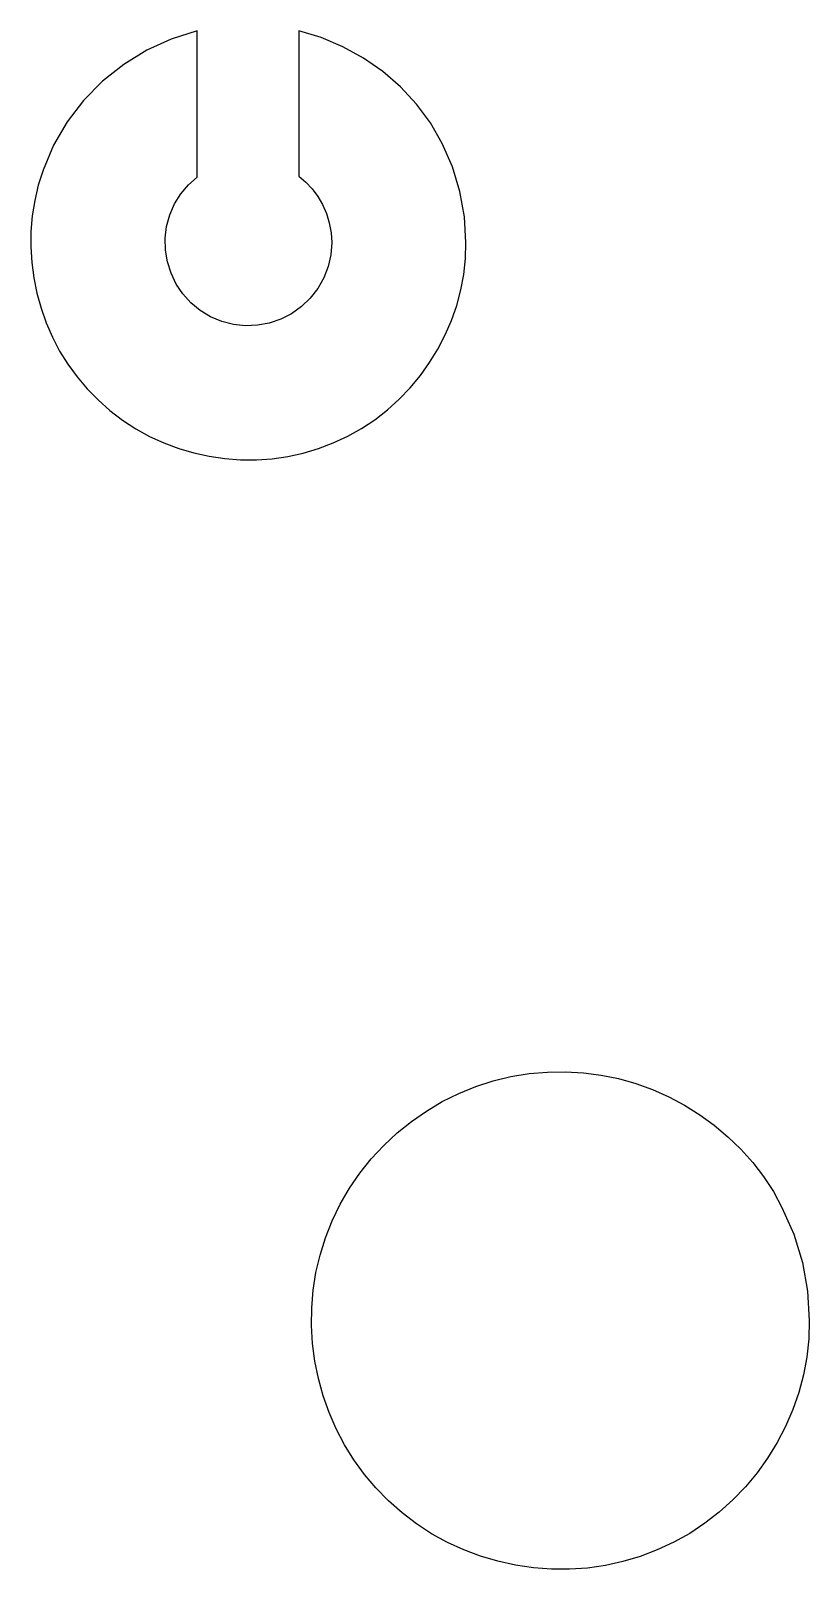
# Model space of a CAD drawing. Extents: x 5 to 123, y -109 to 125.
import ezdxf

# ---------------------------------------------------------------- set-up
doc = ezdxf.new("R2010")
doc.units = 0

msp = doc.modelspace()

# ---------------------------------------------------------------- linework, layer by layer
at = {"layer": 'cutout', "color": 4}
for p, q in [((30.154716, 124.67246), (26.239962, 123.444778)), ((30.154716, 102.470624), (30.154716, 124.67246)), ((45.583111, 124.703815), (45.583111, 102.596058)), ((49.000549, 123.675142), (45.583111, 124.703815)), ((45.583111, 124.703815), (45.583111, 124.703815)), ((22.509329, 121.736931), (19.012265, 119.586401)), ((26.239962, 123.444778), (22.509329, 121.736931)), ((52.290336, 122.287772), (49.000549, 123.675142)), ((55.417272, 120.562261), (52.290336, 122.287772)), ((19.012265, 119.586401), (15.798222, 117.030673)), ((58.346161, 118.519166), (55.417272, 120.562261)), ((15.798222, 117.030673), (12.91665, 114.10723)), ((61.041805, 116.179043), (58.346161, 118.519166)), ((63.469005, 113.562448), (61.041805, 116.179043)), ((12.91665, 114.10723), (10.416998, 110.853557)), ((65.592564, 110.689936), (63.469005, 113.562448)), ((10.416998, 110.853557), (8.348717, 107.307138)), ((67.377285, 107.582064), (65.592564, 110.689936)), ((68.946674, 104.007516), (67.377285, 107.582064)), ((8.348717, 107.307138), (6.761257, 103.505455)), ((6.761257, 103.505455), (6.035037, 101.237645)), ((70.07653, 100.271642), (68.946674, 104.007516)), ((6.035037, 101.237645), (5.487837, 98.92729)), ((27.671462, 99.902824), (28.824762, 101.271738)), ((28.824762, 101.271738), (30.154716, 102.470624)), ((45.583111, 102.596058), (46.661452, 101.683659)), ((46.661452, 101.683659), (47.631721, 100.659519)), ((47.631721, 100.659519), (48.479243, 99.529619)), ((5.487837, 98.92729), (5.116998, 96.585977)), ((26.015391, 96.732014), (26.724958, 98.383157)), ((26.724958, 98.383157), (27.671462, 99.902824)), ((48.479243, 99.529619), (49.189341, 98.29994)), ((49.189341, 98.29994), (49.794781, 96.930488)), ((70.75832, 96.427957), (70.07653, 100.271642)), ((5.116998, 96.585977), (4.919858, 94.22529)), ((25.527833, 94.979919), (26.015391, 96.732014)), ((49.794781, 96.930488), (50.237846, 95.497472)), ((70.983515, 92.529972), (70.75832, 96.427957)), ((4.919858, 94.22529), (4.893755, 91.856817)), ((25.309846, 93.180278), (25.527833, 94.979919)), ((50.237846, 95.497472), (50.509442, 94.023198)), ((50.509442, 94.023198), (50.600475, 92.529972)), ((4.893755, 91.856817), (5.036029, 89.492144)), ((25.353413, 91.368616), (25.309846, 93.180278)), ((25.650517, 89.580454), (25.353413, 91.368616)), ((50.600475, 92.529972), (50.476094, 90.677709)), ((70.91883, 90.099835), (70.983515, 92.529972)), ((5.036029, 89.492144), (5.344017, 87.142858)), ((26.193141, 87.851316), (25.650517, 89.580454)), ((50.066014, 88.873519), (49.392538, 87.149664)), ((50.476094, 90.677709), (50.066014, 88.873519)), ((70.661785, 87.691258), (70.91883, 90.099835)), ((5.344017, 87.142858), (5.81506, 84.820544)), ((26.973268, 86.216726), (26.193141, 87.851316)), ((49.392538, 87.149664), (48.477973, 85.538407)), ((70.219442, 85.314679), (70.661785, 87.691258)), ((5.81506, 84.820544), (6.446494, 82.53679)), ((27.98288, 84.712207), (26.973268, 86.216726)), ((29.21396, 83.373282), (27.98288, 84.712207)), ((48.477973, 85.538407), (47.344623, 84.07201)), ((69.598863, 82.980538), (70.219442, 85.314679)), ((6.446494, 82.53679), (7.23566, 80.30318)), ((30.626602, 82.194653), (29.21396, 83.373282)), ((32.196818, 81.249731), (30.626602, 82.194653)), ((46.014794, 82.782735), (44.510791, 81.702844)), ((47.344623, 84.07201), (46.014794, 82.782735)), ((68.807109, 80.699273), (69.598863, 82.980538)), ((7.23566, 80.30318), (8.179897, 78.131303)), ((33.887605, 80.54524), (32.196818, 81.249731)), ((35.661957, 80.087905), (33.887605, 80.54524)), ((37.482869, 79.88445), (35.661957, 80.087905)), ((39.313337, 79.941598), (37.482869, 79.88445)), ((41.116355, 80.266073), (39.313337, 79.941598)), ((42.85492, 80.8646), (41.116355, 80.266073)), ((44.510791, 81.702844), (42.85492, 80.8646)), ((67.851243, 78.481325), (68.807109, 80.699273)), ((8.179897, 78.131303), (9.276541, 76.032744)), ((66.738326, 76.337131), (67.851243, 78.481325)), ((9.276541, 76.032744), (10.522934, 74.01909)), ((65.475419, 74.277132), (66.738326, 76.337131)), ((10.522934, 74.01909), (11.916412, 72.101926)), ((64.069586, 72.311767), (65.475419, 74.277132)), ((11.916412, 72.101926), (13.454316, 70.29284)), ((13.454316, 70.29284), (15.133983, 68.603417)), ((60.857385, 68.706693), (62.527887, 70.451474)), ((62.527887, 70.451474), (64.069586, 72.311767)), ((15.133983, 68.603417), (16.92262, 66.988603)), ((59.065141, 67.087864), (60.857385, 68.706693)), ((16.92262, 66.988603), (18.827118, 65.524944)), ((18.827118, 65.524944), (20.835272, 64.214538)), ((55.143675, 64.269816), (57.158217, 65.605425)), ((57.158217, 65.605425), (59.065141, 67.087864)), ((20.835272, 64.214538), (22.934874, 63.059486)), ((53.028577, 63.091476), (55.143675, 64.269816)), ((22.934874, 63.059486), (25.11372, 62.061887)), ((25.11372, 62.061887), (27.359601, 61.223842)), ((27.359601, 61.223842), (29.660311, 60.547451)), ((46.275178, 60.515415), (48.575095, 61.207852)), ((48.575095, 61.207852), (50.819984, 62.080844)), ((50.819984, 62.080844), (53.028577, 63.091476)), ((29.660311, 60.547451), (32.003645, 60.034814)), ((32.003645, 60.034814), (34.377396, 59.68803)), ((34.377396, 59.68803), (36.769357, 59.5092)), ((36.769357, 59.5092), (39.167322, 59.500423)), ((39.167322, 59.500423), (41.559085, 59.6638)), ((41.559085, 59.6638), (43.932439, 60.001431)), ((43.932439, 60.001431), (46.275178, 60.515415))]:
    msp.add_line(p, q, dxfattribs=at)
at = {"layer": 'outline', "color": 4}
for p, q in [((72.471077, -35.730357), (75.120266, -34.869403)), ((75.120266, -34.869403), (77.829502, -34.213163)), ((77.829502, -34.213163), (80.586982, -33.770669)), ((80.586982, -33.770669), (83.380899, -33.550956)), ((83.380899, -33.550956), (86.108756, -33.483266)), ((86.108756, -33.483266), (88.82467, -33.628428)), ((88.82467, -33.628428), (91.516853, -33.979451)), ((91.516853, -33.979451), (94.173517, -34.529341)), ((94.173517, -34.529341), (96.782875, -35.271104)), ((67.400069, -38.030275), (69.893743, -36.786992)), ((69.893743, -36.786992), (72.471077, -35.730357)), ((96.782875, -35.271104), (99.333139, -36.197749)), ((99.333139, -36.197749), (101.812522, -37.302281)), ((101.812522, -37.302281), (104.209235, -38.577709)), ((62.710924, -41.040651), (65.001861, -39.451172)), ((65.001861, -39.451172), (67.400069, -38.030275)), ((104.209235, -38.577709), (106.511493, -40.017038)), ((60.539065, -42.789678), (62.710924, -41.040651)), ((106.511493, -40.017038), (108.707506, -41.613276)), ((108.707506, -41.613276), (110.785488, -43.359429)), ((58.498088, -44.689219), (60.539065, -42.789678)), ((110.785488, -43.359429), (112.733651, -45.248506)), ((54.856005, -48.903716), (56.599799, -46.730243)), ((56.599799, -46.730243), (58.498088, -44.689219)), ((112.733651, -45.248506), (114.540207, -47.273512)), ((53.278511, -51.200604), (54.856005, -48.903716)), ((114.540207, -47.273512), (116.193369, -49.427454)), ((51.879122, -53.611875), (53.278511, -51.200604)), ((116.193369, -49.427454), (117.681349, -51.70334)), ((50.669645, -56.128495), (51.879122, -53.611875)), ((117.681349, -51.70334), (118.992359, -54.094177)), ((118.992359, -54.094177), (120.788759, -58.18119)), ((49.661885, -58.741431), (50.669645, -56.128495)), ((120.788759, -58.18119), (122.084797, -62.452248)), ((48.831584, -61.334774), (49.661885, -58.741431)), ((48.206181, -63.977097), (48.831584, -61.334774)), ((122.084797, -62.452248), (122.868487, -66.846587)), ((47.782607, -66.655106), (48.206181, -63.977097)), ((47.55779, -69.355505), (47.782607, -66.655106)), ((122.868487, -66.846587), (123.127841, -71.303442)), ((47.528659, -72.064996), (47.55779, -69.355505)), ((47.692144, -74.770285), (47.528659, -72.064996)), ((123.127841, -71.303442), (123.053524, -74.082369)), ((123.127841, -71.303442), (123.127841, -71.303442)), ((48.045173, -77.458075), (47.692144, -74.770285)), ((123.053524, -74.082369), (122.75861, -76.836922)), ((122.75861, -76.836922), (122.251264, -79.555123)), ((48.584677, -80.11507), (48.045173, -77.458075)), ((49.307584, -82.727975), (48.584677, -80.11507)), ((122.251264, -79.555123), (121.539654, -82.224997)), ((50.210823, -85.283492), (49.307584, -82.727975)), ((121.539654, -82.224997), (120.631945, -84.834567)), ((51.291324, -87.768326), (50.210823, -85.283492)), ((120.631945, -84.834567), (119.536304, -87.371856)), ((52.546016, -90.169181), (51.291324, -87.768326)), ((119.536304, -87.371856), (118.260898, -89.824888)), ((53.971827, -92.472761), (52.546016, -90.169181)), ((118.260898, -89.824888), (116.813893, -92.181686)), ((55.565688, -94.66577), (53.971827, -92.472761)), ((116.813893, -92.181686), (115.203457, -94.430274)), ((57.324527, -96.734912), (55.565688, -94.66577)), ((115.203457, -94.430274), (113.437754, -96.558675)), ((59.245274, -98.66689), (57.324527, -96.734912)), ((113.437754, -96.558675), (111.524953, -98.554914)), ((61.290397, -100.513476), (59.245274, -98.66689)), ((63.467785, -102.187412), (61.290397, -100.513476)), ((109.473218, -100.407012), (107.290718, -102.102994)), ((111.524953, -98.554914), (109.473218, -100.407012)), ((65.763512, -103.686271), (63.467785, -102.187412)), ((107.290718, -102.102994), (104.985619, -103.630884)), ((68.163651, -105.007625), (65.763512, -103.686271)), ((70.654276, -106.149044), (68.163651, -105.007625)), ((102.566086, -104.978704), (100.040288, -106.134479)), ((104.985619, -103.630884), (102.566086, -104.978704)), ((73.22146, -107.1081), (70.654276, -106.149044)), ((75.851278, -107.882366), (73.22146, -107.1081)), ((97.473456, -107.132609), (94.843921, -107.924093)), ((100.040288, -106.134479), (97.473456, -107.132609)), ((78.529803, -108.469412), (75.851278, -107.882366)), ((81.243108, -108.86681), (78.529803, -108.469412)), ((83.977267, -109.072133), (81.243108, -108.86681)), ((86.718355, -109.082951), (83.977267, -109.072133)), ((89.452444, -108.896835), (86.718355, -109.082951)), ((92.165608, -108.511359), (89.452444, -108.896835)), ((94.843921, -107.924093), (92.165608, -108.511359))]:
    msp.add_line(p, q, dxfattribs=at)

doc.saveas('drawing.dxf')
